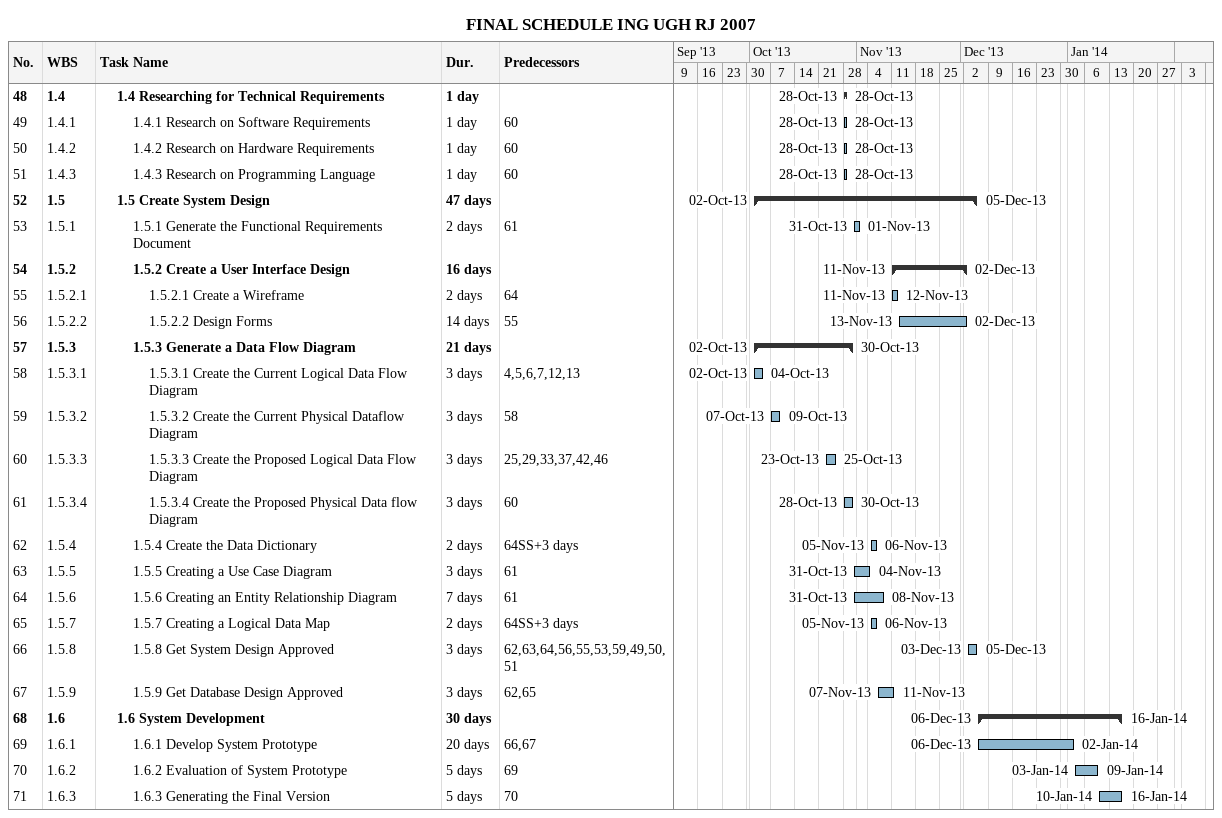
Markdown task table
FINAL SCHEDULE ING UGH RJ 2007

| ID | WBS | Task | Duration | Start | Finish | Predecessors |
|---|---|---|---|---|---|---|
| 48 | 1.4 | **1.4 Researching for Technical Requirements** | 1d | 2013-10-28 | 2013-10-28 |  |
| 49 | 1.4.1 | 1.4.1 Research on Software Requirements | 1d | 2013-10-28 | 2013-10-28 | 60 |
| 50 | 1.4.2 | 1.4.2 Research on Hardware Requirements | 1d | 2013-10-28 | 2013-10-28 | 60 |
| 51 | 1.4.3 | 1.4.3 Research on Programming Language | 1d | 2013-10-28 | 2013-10-28 | 60 |
| 52 | 1.5 | **1.5 Create System Design** | 47d | 2013-10-02 | 2013-12-05 |  |
| 53 | 1.5.1 | 1.5.1 Generate the Functional Requirements Document | 2d | 2013-10-31 | 2013-11-01 | 61 |
| 54 | 1.5.2 | **1.5.2 Create a User Interface Design** | 16d | 2013-11-11 | 2013-12-02 |  |
| 55 | 1.5.2.1 | 1.5.2.1 Create a Wireframe | 2d | 2013-11-11 | 2013-11-12 | 64 |
| 56 | 1.5.2.2 | 1.5.2.2 Design Forms | 14d | 2013-11-13 | 2013-12-02 | 55 |
| 57 | 1.5.3 | **1.5.3 Generate a Data Flow Diagram** | 21d | 2013-10-02 | 2013-10-30 |  |
| 58 | 1.5.3.1 | 1.5.3.1 Create the Current Logical Data Flow Diagram | 3d | 2013-10-02 | 2013-10-04 | 4, 5, 6, 7, 12, 13 |
| 59 | 1.5.3.2 | 1.5.3.2 Create the Current Physical Dataflow Diagram | 3d | 2013-10-07 | 2013-10-09 | 58 |
| 60 | 1.5.3.3 | 1.5.3.3 Create the Proposed Logical Data Flow Diagram | 3d | 2013-10-23 | 2013-10-25 | 25, 29, 33, 37, 42, 46 |
| 61 | 1.5.3.4 | 1.5.3.4 Create the Proposed Physical Data flow Diagram | 3d | 2013-10-28 | 2013-10-30 | 60 |
| 62 | 1.5.4 | 1.5.4 Create the Data Dictionary | 2d | 2013-11-05 | 2013-11-06 | 64SS+3d |
| 63 | 1.5.5 | 1.5.5 Creating a Use Case Diagram | 3d | 2013-10-31 | 2013-11-04 | 61 |
| 64 | 1.5.6 | 1.5.6 Creating an Entity Relationship Diagram | 7d | 2013-10-31 | 2013-11-08 | 61 |
| 65 | 1.5.7 | 1.5.7 Creating a Logical Data Map | 2d | 2013-11-05 | 2013-11-06 | 64SS+3d |
| 66 | 1.5.8 | 1.5.8 Get System Design Approved | 3d | 2013-12-03 | 2013-12-05 | 62, 63, 64, 56, 55, 53, 59, 49, 50, 51 |
| 67 | 1.5.9 | 1.5.9 Get Database Design Approved | 3d | 2013-11-07 | 2013-11-11 | 62, 65 |
| 68 | 1.6 | **1.6 System Development** | 30d | 2013-12-06 | 2014-01-16 |  |
| 69 | 1.6.1 | 1.6.1 Develop System Prototype | 20d | 2013-12-06 | 2014-01-02 | 66, 67 |
| 70 | 1.6.2 | 1.6.2 Evaluation of System Prototype | 5d | 2014-01-03 | 2014-01-09 | 69 |
| 71 | 1.6.3 | 1.6.3 Generating the Final Version | 5d | 2014-01-10 | 2014-01-16 | 70 |
